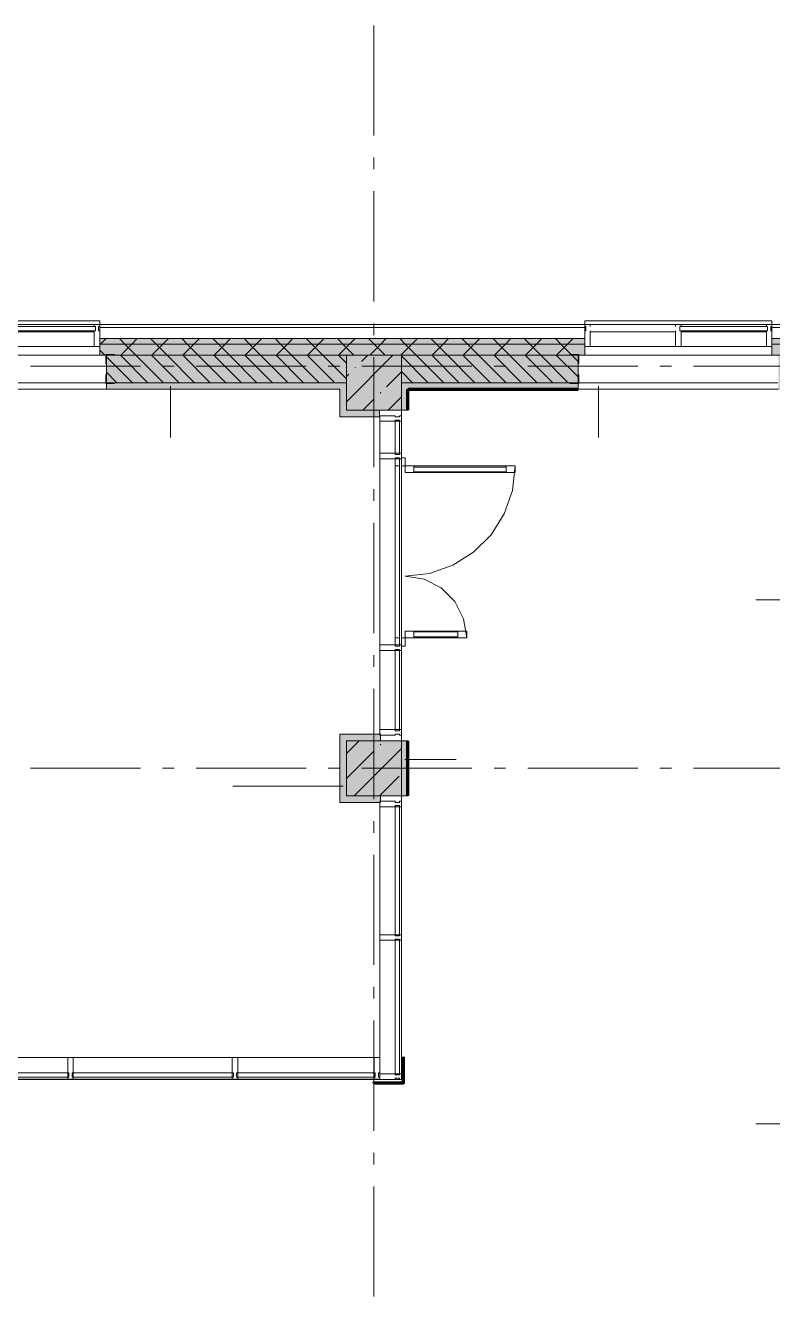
# Model space of a CAD drawing. Header units: millimetres. Extents: x -537608 to 253996, y -217170 to 186033.
# Drawn here: x -307842 to -301054, y 132524 to 144065 of the extents above; entities that cross this region are included whole.
import ezdxf

# ---------------------------------------------------------------- set-up
doc = ezdxf.new("R2010")
doc.units = ezdxf.units.MM
doc.layers.add('16) Лак 1.6м', color=160, linetype='Continuous', lineweight=90)
doc.layers.add('PDF _Геометрия', color=7, linetype='Continuous')
doc.layers.add('PDF _Сплошная заливка', color=7, linetype='Continuous', true_color=0xffffff)

msp = doc.modelspace()

# ---------------------------------------------------------------- hatches: boundary and pattern name
at = {"layer": 'PDF _Сплошная заливка', "transparency": 33554559}
h = msp.add_hatch(color=256, dxfattribs=at)
h.paths.add_polyline_path([(-290876.1851, 141171.2584), (-290876.1851, 141221.257), (-298789.1763, 141221.257), (-298789.1763, 141171.2584), (-290976.1855, 141171.2584)], flags=0)
h.paths.add_polyline_path([(-303403.9461, 141171.2584), (-302761.1775, 141171.2584), (-302761.1775, 141221.257), (-307166.1806, 141221.257), (-307166.1806, 141171.2584), (-305073.682, 141171.2584)], flags=0)
h.paths.add_polyline_path([(-300899.3377, 141171.2584), (-299664.1797, 141171.2584), (-299664.1797, 141221.257), (-301061.1795, 141221.257), (-301061.1795, 141171.2584)], flags=0)
h.paths.add_polyline_path([(-310082.8987, 141171.2584), (-308866.1786, 141171.2584), (-308866.1786, 141221.257), (-317076.174, 141221.257), (-317076.174, 141171.2584), (-311752.6347, 141171.2584)], flags=0)
h = msp.add_hatch(color=256, dxfattribs=at)
h.paths.add_polyline_path([(-291715.7767, 141071.257), (-290976.1855, 141071.257), (-290976.1855, 141171.2584), (-298789.1763, 141171.2584), (-298789.1763, 141071.257), (-298394.7294, 141071.257)], flags=0)
h.paths.add_polyline_path([(-299664.1797, 141071.257), (-299664.1797, 141171.2584), (-301061.1795, 141171.2584), (-301061.1795, 141071.257), (-300064.4654, 141071.257)], flags=0)
h.paths.add_polyline_path([(-302986.5141, 141071.257), (-302761.1775, 141071.6429), (-302761.1775, 141171.2584), (-307166.1806, 141171.2584), (-307166.1806, 141071.257), (-303403.9461, 141071.257)], flags=0)
h.paths.add_polyline_path([(-308866.1786, 141071.257), (-308866.1786, 141171.2584), (-316976.1736, 141171.2584), (-316976.1736, 141071.257), (-309248.0263, 141071.257)], flags=0)
h = msp.add_hatch(color=256, dxfattribs=at)
h.paths.add_polyline_path([(-300899.3377, 140821.2576), (-300426.1788, 140821.2576), (-300426.1788, 141071.257), (-301001.181, 141071.257), (-301001.181, 140821.2576)], flags=0)
h.paths.add_polyline_path([(-304926.1789, 140821.2576), (-304926.1789, 141071.257), (-307106.1821, 141071.257), (-307106.1821, 140821.2576), (-305073.682, 140821.2576)], flags=0)
h.paths.add_polyline_path([(-304366.1785, 140821.2576), (-302821.1759, 140821.2576), (-302821.1759, 141071.257), (-304426.177, 141071.257), (-304426.177, 140821.2576)], flags=0)
msp.add_hatch(color=256, dxfattribs=at).paths.add_polyline_path([(-304926.1789, 140571.2577), (-304426.177, 140571.2577), (-304426.177, 141071.257), (-304926.1789, 141071.257), (-304926.1789, 140717.6694)])
at = {"layer": 'PDF _Сплошная заливка', "true_color": 0xff7d7d, "transparency": 33554559}
for points in [[(-304986.1774, 140761.2581), (-304926.1789, 140761.2581), (-304926.1789, 140821.2576), (-307106.1821, 140821.2576), (-307106.1821, 140761.2581), (-305073.682, 140761.2581)], [(-304426.177, 140571.2577), (-304366.1785, 140571.2577), (-304366.1785, 140821.2576), (-304426.177, 140821.2576), (-304426.177, 140717.6694)], [(-304616.1794, 137571.2583), (-304616.1794, 137631.2579), (-304986.1774, 137631.2579), (-304986.1774, 137571.2583), (-304926.1789, 137571.2583)]]:
    msp.add_hatch(color=11, dxfattribs=at).paths.add_polyline_path(points)
h = msp.add_hatch(color=11, dxfattribs=at)
h.paths.add_polyline_path([(-300486.1773, 140761.2581), (-300426.1788, 140761.2581), (-300426.1788, 140821.2576), (-301001.181, 140821.2576), (-301001.181, 140761.2581), (-300899.3377, 140761.2581)], flags=0)
h.paths.add_polyline_path([(-302986.5141, 140761.2581), (-302821.1759, 140761.2581), (-302821.1759, 140821.2576), (-304366.1785, 140821.2576), (-304366.1785, 140761.2581), (-303403.9461, 140761.2581)], flags=0)

# ---------------------------------------------------------------- linework, layer by layer
at = {"layer": '16) Лак 1.6м'}
for p, q in [((-304366.1785, 140571.2577), (-304366.1785, 140761.2581)), ((-304366.1785, 140761.2581), (-302821.1759, 140761.2581)), ((-304366.1785, 137071.2586), (-304366.1785, 137571.2583))]:
    msp.add_line(p, q, dxfattribs=at)
msp.add_lwpolyline([(-304676.1779, 134465.5244), (-304676.1779, 134465.5244), (-304408.2622, 134465.5244), (-304408.2622, 134702.0451)], dxfattribs=at)
at = {"layer": 'PDF _Геометрия', "color": 253, "lineweight": 9, "true_color": 0xaaaaaa}
for p, q in [((-304676.1779, 143065.0001), (-304676.1779, 144064.9997)), ((-304676.1779, 142759.1677), (-304676.1779, 142865.0004)), ((-304676.1779, 141559.1679), (-304676.1779, 142559.1669)), ((-308866.1786, 141382.4551), (-307166.1806, 141382.4551)), ((-307166.1806, 141382.4551), (-307166.1806, 141348.2576)), ((-302761.1775, 141348.2576), (-302761.1775, 141382.4551)), ((-302761.1775, 141382.4551), (-301061.1795, 141382.4551)), ((-301061.1795, 141382.4551), (-301061.1795, 141348.2576)), ((-307991.1752, 141284.4548), (-307216.1808, 141284.4548)), ((-307216.1808, 141282.4548), (-307991.1752, 141282.4548)), ((-304676.1779, 141253.3339), (-304676.1779, 141359.1677)), ((-302711.1772, 141284.4548), (-301936.1829, 141284.4548)), ((-301936.1829, 141282.4548), (-302711.1772, 141282.4548)), ((-301886.1827, 141284.4548), (-301111.1797, 141284.4548)), ((-301111.1797, 141282.4548), (-301886.1827, 141282.4548)), ((-304676.1779, 140053.3346), (-304676.1779, 141053.3347)), ((-306796.5099, 140971.2566), (-307796.5051, 140971.2566)), ((-306490.67, 140971.2566), (-306596.5091, 140971.2566)), ((-305290.6739, 140971.2566), (-306290.6692, 140971.2566)), ((-304984.8426, 140971.2566), (-305090.6731, 140971.2566)), ((-303784.8379, 140971.2566), (-304784.8418, 140971.2566)), ((-303479.0066, 140971.2566), (-303584.8371, 140971.2566)), ((-302279.0106, 140971.2566), (-303279.0058, 140971.2566)), ((-301973.1706, 140971.2566), (-302079.0098, 140971.2566)), ((-300773.1746, 140971.2566), (-301773.1699, 140971.2566)), ((-304676.1779, 139747.5011), (-304676.1779, 139853.3338)), ((-304676.1779, 138547.5003), (-304676.1779, 139547.5014)), ((-304676.1779, 138241.6687), (-304676.1779, 138347.5012)), ((-304676.1779, 137041.668), (-304676.1779, 138041.6679)), ((-307796.5051, 137321.2582), (-306796.5099, 137321.2582)), ((-306596.5091, 137321.2582), (-306490.67, 137321.2582)), ((-306290.6692, 137321.2582), (-305290.6739, 137321.2582)), ((-305090.6731, 137321.2582), (-304984.8426, 137321.2582)), ((-304784.8418, 137321.2582), (-303784.8379, 137321.2582)), ((-303584.8371, 137321.2582), (-303479.0066, 137321.2582)), ((-303279.0058, 137321.2582), (-302279.0106, 137321.2582)), ((-302079.0098, 137321.2582), (-301973.1706, 137321.2582)), ((-301773.1699, 137321.2582), (-300773.1746, 137321.2582)), ((-304676.1779, 136735.8349), (-304676.1779, 136841.6687)), ((-304676.1779, 135535.8355), (-304676.1779, 136535.8346)), ((-304676.1779, 135230.0023), (-304676.1779, 135335.8347)), ((-304676.1779, 134030.0015), (-304676.1779, 135030.0022)), ((-304676.1779, 133724.1689), (-304676.1779, 133830.0015)), ((-304676.1779, 132524.1689), (-304676.1779, 133524.1682))]:
    msp.add_line(p, q, dxfattribs=at)
at = {"layer": 'PDF _Геометрия', "lineweight": 9}
for p, q in [((-307991.1752, 141348.2576), (-307216.1808, 141348.2576)), ((-307991.1752, 141331.2573), (-307216.1808, 141331.2573)), ((-307991.1752, 141291.2571), (-307216.1808, 141291.2571)), ((-307166.1806, 141348.2576), (-307216.1808, 141348.2576)), ((-307216.1808, 141348.2576), (-307216.1808, 141331.2573)), ((-307216.1808, 141331.2573), (-307206.1825, 141331.2573)), ((-307206.1825, 141291.2571), (-307216.1808, 141291.2571)), ((-307216.1808, 141291.2571), (-307216.1808, 141151.258)), ((-307206.1825, 141331.2573), (-307206.1825, 141291.2571)), ((-307176.179, 141291.2571), (-307176.179, 141331.2573)), ((-307176.179, 141331.2573), (-307166.1806, 141331.2573)), ((-307166.1806, 141291.2571), (-307176.179, 141291.2571)), ((-302761.1775, 141348.2576), (-307166.1806, 141348.2576)), ((-307166.1806, 141348.2576), (-307166.1806, 141321.2574)), ((-307166.1806, 141331.2573), (-307166.1806, 141348.2576)), ((-307166.1806, 141321.2574), (-307166.1806, 141221.257)), ((-302761.1775, 141321.2574), (-307166.1806, 141321.2574)), ((-307166.1806, 141151.258), (-307166.1806, 141291.2571)), ((-302761.1775, 141321.2574), (-302761.1775, 141348.2576)), ((-302711.1772, 141348.2576), (-302761.1775, 141348.2576)), ((-302761.1775, 141348.2576), (-302761.1775, 141331.2573)), ((-302761.1775, 141331.2573), (-302751.1791, 141331.2573)), ((-302761.1775, 141221.257), (-302761.1775, 141321.2574)), ((-302751.1791, 141291.2571), (-302761.1775, 141291.2571)), ((-302761.1775, 141291.2571), (-302761.1775, 141151.258)), ((-302751.1791, 141331.2573), (-302751.1791, 141291.2571)), ((-302711.1772, 141331.2573), (-302711.1772, 141348.2576)), ((-302711.1772, 141348.2576), (-301936.1829, 141348.2576)), ((-302711.1772, 141151.258), (-302711.1772, 141291.2571)), ((-301886.1827, 141348.2576), (-301936.1829, 141348.2576)), ((-301936.1829, 141348.2576), (-301936.1829, 141331.2573)), ((-301936.1829, 141291.2571), (-301936.1829, 141151.258)), ((-301896.181, 141291.2571), (-301896.181, 141331.2573)), ((-301896.181, 141331.2573), (-301886.1827, 141331.2573)), ((-301886.1827, 141291.2571), (-301896.181, 141291.2571)), ((-301886.1827, 141348.2576), (-301111.1797, 141348.2576)), ((-301886.1827, 141331.2573), (-301886.1827, 141348.2576)), ((-301886.1827, 141331.2573), (-301111.1797, 141331.2573)), ((-301886.1827, 141291.2571), (-301111.1797, 141291.2571)), ((-301886.1827, 141151.258), (-301886.1827, 141291.2571)), ((-301061.1795, 141348.2576), (-301111.1797, 141348.2576)), ((-301111.1797, 141348.2576), (-301111.1797, 141331.2573)), ((-301111.1797, 141331.2573), (-301101.1814, 141331.2573)), ((-301101.1814, 141291.2571), (-301111.1797, 141291.2571)), ((-301111.1797, 141291.2571), (-301111.1797, 141151.258)), ((-301101.1814, 141331.2573), (-301101.1814, 141291.2571)), ((-301071.1778, 141291.2571), (-301071.1778, 141331.2573)), ((-301071.1778, 141331.2573), (-301061.1795, 141331.2573)), ((-301061.1795, 141291.2571), (-301071.1778, 141291.2571)), ((-299664.1797, 141348.2576), (-301061.1795, 141348.2576)), ((-301061.1795, 141348.2576), (-301061.1795, 141321.2574)), ((-301061.1795, 141331.2573), (-301061.1795, 141348.2576)), ((-301061.1795, 141321.2574), (-301061.1795, 141221.257)), ((-299664.1797, 141321.2574), (-301061.1795, 141321.2574)), ((-301061.1795, 141151.258), (-301061.1795, 141291.2571)), ((-307991.1752, 141151.258), (-307216.1808, 141151.258)), ((-307216.1808, 141151.258), (-307166.1806, 141151.258)), ((-307166.1806, 141221.257), (-307166.1806, 141171.2584)), ((-302761.1775, 141221.257), (-307166.1806, 141221.257)), ((-307166.1806, 141163.8808), (-307158.8003, 141171.2584)), ((-307166.1806, 141171.2584), (-307166.1806, 141071.257)), ((-302761.1775, 141171.2584), (-307166.1806, 141171.2584)), ((-307158.8003, 141171.2584), (-307108.8001, 141221.257)), ((-306937.2097, 141171.2584), (-306987.2099, 141221.257)), ((-306975.9629, 141071.257), (-306875.9625, 141171.2584)), ((-306837.2093, 141071.257), (-306937.2097, 141171.2584)), ((-306875.9625, 141171.2584), (-306825.9623, 141221.257)), ((-306654.3633, 141171.2584), (-306704.3635, 141221.257)), ((-306693.1164, 141071.257), (-306593.1161, 141171.2584)), ((-306554.3629, 141071.257), (-306654.3633, 141171.2584)), ((-306593.1161, 141171.2584), (-306543.1159, 141221.257)), ((-306371.5169, 141171.2584), (-306421.5171, 141221.257)), ((-306410.27, 141071.257), (-306310.2697, 141171.2584)), ((-306271.5165, 141071.257), (-306371.5169, 141171.2584)), ((-306310.2697, 141171.2584), (-306260.2694, 141221.257)), ((-306088.679, 141171.2584), (-306138.6793, 141221.257)), ((-306127.4322, 141071.257), (-306027.4318, 141171.2584)), ((-305988.6787, 141071.257), (-306088.679, 141171.2584)), ((-306027.4318, 141171.2584), (-305977.4316, 141221.257)), ((-305805.8326, 141171.2584), (-305855.8328, 141221.257)), ((-305844.5858, 141071.257), (-305744.5854, 141171.2584)), ((-305705.8323, 141071.257), (-305805.8326, 141171.2584)), ((-305744.5854, 141171.2584), (-305694.5852, 141221.257)), ((-305522.9948, 141171.2584), (-305572.995, 141221.257)), ((-305561.748, 141071.257), (-305461.7476, 141171.2584)), ((-305422.9944, 141071.257), (-305522.9948, 141171.2584)), ((-305461.7476, 141171.2584), (-305411.7474, 141221.257)), ((-305240.1484, 141171.2584), (-305290.1486, 141221.257)), ((-305278.9016, 141071.257), (-305178.9011, 141171.2584)), ((-305140.148, 141071.257), (-305240.1484, 141171.2584)), ((-305178.9011, 141171.2584), (-305128.901, 141221.257)), ((-304957.3106, 141171.2584), (-305007.3108, 141221.257)), ((-304996.0638, 141071.257), (-304896.0634, 141171.2584)), ((-304857.3102, 141071.257), (-304957.3106, 141171.2584)), ((-304896.0634, 141171.2584), (-304846.0632, 141221.257)), ((-304674.4642, 141171.2584), (-304724.4644, 141221.257)), ((-304713.2173, 141071.257), (-304613.217, 141171.2584)), ((-304574.4638, 141071.257), (-304674.4642, 141171.2584)), ((-304613.217, 141171.2584), (-304563.2168, 141221.257)), ((-304391.6264, 141171.2584), (-304441.618, 141221.257)), ((-304430.3709, 141071.257), (-304330.3792, 141171.2584)), ((-304291.626, 141071.257), (-304391.6264, 141171.2584)), ((-304330.3792, 141171.2584), (-304280.3789, 141221.257)), ((-304108.7799, 141171.2584), (-304158.7801, 141221.257)), ((-304147.5331, 141071.257), (-304047.5327, 141171.2584)), ((-304008.7796, 141071.257), (-304108.7799, 141171.2584)), ((-304047.5327, 141171.2584), (-303997.5325, 141221.257)), ((-303825.9335, 141171.2584), (-303875.9337, 141221.257)), ((-303864.6867, 141071.257), (-303764.6863, 141171.2584)), ((-303725.9331, 141071.257), (-303825.9335, 141171.2584)), ((-303764.6863, 141171.2584), (-303714.6861, 141221.257)), ((-303543.0957, 141171.2584), (-303593.0959, 141221.257)), ((-303581.8489, 141071.257), (-303481.8485, 141171.2584)), ((-303443.0953, 141071.257), (-303543.0957, 141171.2584)), ((-303481.8485, 141171.2584), (-303431.8483, 141221.257)), ((-303260.2493, 141171.2584), (-303310.2495, 141221.257)), ((-303299.0025, 141071.257), (-303199.0021, 141171.2584)), ((-303160.2489, 141071.257), (-303260.2493, 141171.2584)), ((-303199.0021, 141171.2584), (-303149.0019, 141221.257)), ((-302977.4115, 141171.2584), (-303027.4117, 141221.257)), ((-303016.1646, 141071.257), (-302916.1643, 141171.2584)), ((-302877.4111, 141071.257), (-302977.4115, 141171.2584)), ((-302916.1643, 141171.2584), (-302866.1641, 141221.257)), ((-302761.1775, 141171.2584), (-302761.1775, 141221.257)), ((-302761.1775, 141071.257), (-302761.1775, 141171.2584)), ((-302761.1775, 141151.258), (-302711.1772, 141151.258)), ((-302711.1772, 141151.258), (-301936.1829, 141151.258)), ((-301936.1829, 141151.258), (-301886.1827, 141151.258)), ((-301886.1827, 141151.258), (-301111.1797, 141151.258)), ((-301111.1797, 141151.258), (-301061.1795, 141151.258)), ((-301061.1795, 141221.257), (-301061.1795, 141171.2584)), ((-299664.1797, 141221.257), (-301061.1795, 141221.257)), ((-301061.1795, 141171.2584), (-301061.1795, 141071.257)), ((-299664.1797, 141171.2584), (-301061.1795, 141171.2584)), ((-307166.1806, 141071.257), (-308866.1786, 141071.257)), ((-308866.1786, 141071.257), (-307166.1806, 141071.257)), ((-307120.0471, 141071.257), (-307166.1806, 141117.3862)), ((-307166.1806, 141071.257), (-302761.1775, 141071.257)), ((-304926.1789, 141071.257), (-307106.1821, 141071.257)), ((-307106.1821, 141071.257), (-307106.1821, 140821.2576)), ((-306870.0462, 140821.2576), (-307106.1821, 141057.3877)), ((-306728.6315, 140821.2576), (-306978.6239, 141071.257)), ((-306587.2084, 140821.2576), (-306837.2093, 141071.257)), ((-306445.7851, 140821.2576), (-306695.7861, 141071.257)), ((-306304.3619, 140821.2576), (-306554.3629, 141071.257)), ((-306162.9387, 140821.2576), (-306412.9397, 141071.257)), ((-306021.5241, 140821.2576), (-306271.5165, 141071.257)), ((-305880.1009, 140821.2576), (-306130.1019, 141071.257)), ((-305738.6777, 140821.2576), (-305988.6787, 141071.257)), ((-305597.2545, 140821.2576), (-305847.2554, 141071.257)), ((-305455.8313, 140821.2576), (-305705.8323, 141071.257)), ((-305314.4167, 140821.2576), (-305564.4176, 141071.257)), ((-305172.9935, 140821.2576), (-305422.9944, 141071.257)), ((-305031.5703, 140821.2576), (-305281.5712, 141071.257)), ((-304926.1789, 140857.2868), (-305140.148, 141071.257)), ((-304926.1789, 140998.7073), (-304998.7248, 141071.257)), ((-304926.1789, 140648.3701), (-304503.2957, 141071.257)), ((-304926.1789, 140821.2576), (-304926.1789, 141071.257)), ((-304426.177, 141071.257), (-304926.1789, 141071.257)), ((-304926.1789, 141071.257), (-304926.1789, 140821.2576)), ((-304789.8453, 141012.8037), (-304731.3883, 141071.257)), ((-304426.177, 140821.2576), (-304426.177, 141071.257)), ((-304426.177, 141071.257), (-304426.177, 140821.2576)), ((-302821.1759, 141071.257), (-304426.177, 141071.257)), ((-304183.0396, 140821.2576), (-304426.177, 141064.3929)), ((-304041.625, 140821.2576), (-304291.626, 141071.257)), ((-303900.2018, 140821.2576), (-304150.2027, 141071.257)), ((-303758.7786, 140821.2576), (-304008.7796, 141071.257)), ((-303617.3554, 140821.2576), (-303867.3563, 141071.257)), ((-303475.9408, 140821.2576), (-303725.9331, 141071.257)), ((-303334.5176, 140821.2576), (-303584.5185, 141071.257)), ((-303193.0944, 140821.2576), (-303443.0953, 141071.257)), ((-303051.6711, 140821.2576), (-303301.6722, 141071.257)), ((-302910.248, 140821.2576), (-303160.2489, 141071.257)), ((-302821.1759, 140873.6061), (-303018.8343, 141071.257)), ((-302821.1759, 141015.0278), (-302877.4111, 141071.257)), ((-302821.1759, 140821.2576), (-302821.1759, 141071.257)), ((-301061.1795, 141071.257), (-302761.1775, 141071.257)), ((-302761.1775, 141071.257), (-301061.1795, 141071.257)), ((-301061.1795, 141071.257), (-299664.1797, 141071.257)), ((-307011.4694, 140821.2576), (-307106.1821, 140915.966)), ((-304846.8727, 140955.7785), (-304842.1276, 140960.5203)), ((-304561.7442, 140784.7048), (-304426.177, 140920.2719)), ((-304324.4628, 140821.2576), (-304426.177, 140922.9717)), ((-307112.1759, 140821.2576), (-308866.1786, 140821.2576)), ((-308866.1786, 140821.2576), (-307112.1759, 140821.2576)), ((-307106.1821, 140821.2576), (-304926.1789, 140821.2576)), ((-304926.1789, 140821.2576), (-307106.1821, 140821.2576)), ((-307106.1821, 140821.2576), (-307106.1821, 140761.2581)), ((-304926.1789, 140876.469), (-304903.8915, 140898.7537)), ((-304926.1789, 140821.2576), (-304926.1789, 140571.2577)), ((-304926.1789, 140761.2581), (-304926.1789, 140821.2576)), ((-304426.177, 140571.2577), (-304426.177, 140821.2576)), ((-304426.177, 140821.2576), (-304366.1785, 140821.2576)), ((-304366.1785, 140821.2576), (-304426.177, 140821.2576)), ((-304426.177, 140821.2576), (-304426.177, 140571.2577)), ((-304366.1785, 140821.2576), (-302821.1759, 140821.2576)), ((-302821.1759, 140821.2576), (-304366.1785, 140821.2576)), ((-302821.1759, 140761.2581), (-302821.1759, 140821.2576)), ((-301007.1835, 140821.2576), (-302815.1821, 140821.2576)), ((-302815.1821, 140821.2576), (-301007.1835, 140821.2576)), ((-307106.1821, 140761.2581), (-308866.1786, 140761.2581)), ((-307106.1821, 140761.2581), (-304986.1774, 140761.2581)), ((-306523.3345, 140791.2573), (-306523.3345, 140325.1074)), ((-304986.1774, 140761.2581), (-304986.1774, 140511.2576)), ((-304926.1789, 140571.2577), (-304926.1789, 140761.2581)), ((-304618.7716, 140727.6806), (-304614.0264, 140732.4214)), ((-304547.0954, 140571.2577), (-304426.177, 140692.173)), ((-301001.181, 140761.2581), (-302821.1759, 140761.2581)), ((-302636.4611, 140791.2573), (-302636.4611, 140325.1074)), ((-304926.1789, 140571.2577), (-304426.177, 140571.2577)), ((-304626.1778, 140571.2577), (-304926.1789, 140571.2577)), ((-304775.1965, 140571.2577), (-304675.799, 140670.6553)), ((-304626.1778, 140511.2576), (-304626.1778, 140571.2577)), ((-304426.177, 140571.2577), (-304366.1785, 140571.2577)), ((-304986.1774, 140511.2576), (-304926.1789, 140511.2576)), ((-304926.1789, 140511.2576), (-304626.1778, 140511.2576)), ((-304483.1785, 140521.2576), (-304623.1808, 140521.2576)), ((-304623.1808, 140521.2576), (-304623.1808, 140471.2574)), ((-304623.1808, 140471.2574), (-304623.1808, 140180.0085)), ((-304623.1808, 140471.2574), (-304483.1785, 140471.2574)), ((-304483.1785, 140511.2576), (-304483.1785, 140521.2576)), ((-304443.1766, 140511.2576), (-304483.1785, 140511.2576)), ((-304483.1785, 140471.2574), (-304483.1785, 140481.2579)), ((-304483.1785, 140481.2579), (-304443.1766, 140481.2579)), ((-304483.1785, 140180.0085), (-304483.1785, 140471.2574)), ((-304483.1785, 140471.2574), (-304443.1766, 140471.2574)), ((-304443.1766, 140521.2576), (-304443.1766, 140511.2576)), ((-304426.177, 140521.2576), (-304443.1766, 140521.2576)), ((-304443.1766, 140481.2579), (-304443.1766, 140471.2574)), ((-304443.1766, 140471.2574), (-304443.1766, 140180.0085)), ((-304443.1766, 140471.2574), (-304426.177, 140471.2574)), ((-304426.177, 140471.2574), (-304426.177, 140521.2576)), ((-304426.177, 140471.2574), (-304426.177, 140180.0085)), ((-304483.1785, 140180.0085), (-304623.1808, 140180.0085)), ((-304623.1808, 140180.0085), (-304623.1808, 140130.0072)), ((-304623.1808, 140130.0072), (-304623.1808, 138440.0079)), ((-304623.1808, 140130.0072), (-304483.1785, 140130.0072)), ((-304443.1766, 140180.0085), (-304483.1785, 140180.0085)), ((-304483.1785, 140170.0075), (-304483.1785, 140180.0085)), ((-304443.1766, 140170.0075), (-304483.1785, 140170.0075)), ((-304483.1785, 140130.0072), (-304483.1785, 140140.0066)), ((-304483.1785, 140140.0066), (-304443.1766, 140140.0066)), ((-304483.1785, 138440.0079), (-304483.1785, 140130.0072)), ((-304483.1785, 140130.0072), (-304443.1766, 140130.0072)), ((-304443.1766, 140180.0085), (-304443.1766, 140170.0075)), ((-304426.177, 140180.0085), (-304443.1766, 140180.0085)), ((-304443.1766, 140140.0066), (-304443.1766, 140130.0072)), ((-304443.1766, 140130.0072), (-304443.1766, 138440.0079)), ((-304443.1766, 140130.0072), (-304426.177, 140130.0072)), ((-304426.177, 140130.0072), (-304426.177, 140180.0085)), ((-304393.1765, 140140.0066), (-304426.177, 140140.0066)), ((-304426.177, 140140.0066), (-304393.1765, 140140.0066)), ((-304426.177, 140130.0072), (-304426.177, 138440.0079)), ((-304393.1765, 140065.008), (-304393.1765, 140140.0066)), ((-304393.1765, 140140.0066), (-304393.1765, 140065.008)), ((-304443.1766, 140065.008), (-304483.1785, 140065.008)), ((-304483.1785, 140065.008), (-304443.1766, 140065.008)), ((-304393.1765, 140065.008), (-304426.177, 140065.008)), ((-304426.177, 140065.008), (-304393.1765, 140065.008)), ((-303393.1813, 140065.008), (-304393.1765, 140065.008)), ((-304393.1765, 140005.0068), (-304393.1765, 140065.008)), ((-304393.1765, 140065.008), (-303393.1813, 140065.008)), ((-303393.1813, 140065.008), (-304393.1765, 140065.008)), ((-304393.1765, 140065.008), (-304393.1765, 140005.0068)), ((-303393.1813, 140005.0068), (-304393.1765, 140005.0068)), ((-304393.1765, 140005.0068), (-303393.1813, 140005.0068)), ((-304313.1813, 140065.008), (-304313.1813, 140005.0068)), ((-303473.1764, 140055.007), (-304313.1813, 140055.007)), ((-303473.1764, 140011.0076), (-304313.1813, 140011.0076)), ((-303473.1764, 140065.008), (-303473.1764, 140005.0068)), ((-303418.2502, 139842.4867), (-303393.1813, 140065.008)), ((-303393.1813, 140065.008), (-303393.1813, 140005.0068)), ((-303393.1813, 140005.0068), (-303393.1813, 140065.008)), ((-303492.2085, 139631.1243), (-303418.2502, 139842.4867)), ((-303611.3443, 139441.5175), (-303492.2085, 139631.1243)), ((-303769.6898, 139283.1769), (-303611.3443, 139441.5175)), ((-303959.2961, 139164.0389), (-303769.6898, 139283.1769)), ((-304393.1765, 139065.009), (-304170.6558, 139090.0795)), ((-304170.6558, 139090.0795), (-303959.2961, 139164.0389)), ((-304220.1307, 139037.5997), (-304393.1765, 139065.009)), ((-304064.0157, 138958.0572), (-304220.1307, 139037.5997)), ((-303940.1262, 138834.1682), (-304064.0157, 138958.0572)), ((-300206.1814, 138851.332), (-301206.1767, 138851.332)), ((-303860.5875, 138678.0575), (-303940.1262, 138834.1682)), ((-303833.1761, 138505.008), (-303860.5875, 138678.0575)), ((-304483.1785, 138505.008), (-304443.1766, 138505.008)), ((-304443.1766, 138505.008), (-304483.1785, 138505.008)), ((-304393.1765, 138505.008), (-304426.177, 138505.008)), ((-304426.177, 138505.008), (-304393.1765, 138505.008)), ((-304393.1765, 138565.0076), (-304393.1765, 138505.008)), ((-303833.1761, 138565.0076), (-304393.1765, 138565.0076)), ((-304393.1765, 138565.0076), (-304393.1765, 138505.008)), ((-303833.1761, 138565.0076), (-304393.1765, 138565.0076)), ((-304393.1765, 138505.008), (-303833.1761, 138505.008)), ((-304393.1765, 138505.008), (-303833.1761, 138505.008)), ((-304393.1765, 138505.008), (-304393.1765, 138430.0077)), ((-304393.1765, 138430.0077), (-304393.1765, 138505.008)), ((-304393.1765, 138505.008), (-303833.1761, 138505.008)), ((-304313.1813, 138505.008), (-304313.1813, 138565.0076)), ((-303913.1798, 138559.0084), (-304313.1813, 138559.0084)), ((-303913.1798, 138515.0077), (-304313.1813, 138515.0077)), ((-303913.1798, 138505.008), (-303913.1798, 138565.0076)), ((-303833.1761, 138505.008), (-303833.1761, 138565.0076)), ((-303833.1761, 138505.008), (-303833.1761, 138565.0076)), ((-304483.1785, 138440.0079), (-304623.1808, 138440.0079)), ((-304623.1808, 138440.0079), (-304623.1808, 138390.0077)), ((-304623.1808, 138390.0077), (-304483.1785, 138390.0077)), ((-304623.1808, 138390.0077), (-304623.1808, 137671.2587)), ((-304443.1766, 138440.0079), (-304483.1785, 138440.0079)), ((-304483.1785, 138430.0077), (-304483.1785, 138440.0079)), ((-304443.1766, 138430.0077), (-304483.1785, 138430.0077)), ((-304483.1785, 138390.0077), (-304483.1785, 138400.0073)), ((-304483.1785, 138400.0073), (-304443.1766, 138400.0073)), ((-304483.1785, 137671.2587), (-304483.1785, 138390.0077)), ((-304483.1785, 138390.0077), (-304443.1766, 138390.0077)), ((-304443.1766, 138440.0079), (-304443.1766, 138430.0077)), ((-304426.177, 138440.0079), (-304443.1766, 138440.0079)), ((-304443.1766, 138400.0073), (-304443.1766, 138390.0077)), ((-304443.1766, 138390.0077), (-304426.177, 138390.0077)), ((-304443.1766, 138390.0077), (-304443.1766, 137671.2587)), ((-304426.177, 138390.0077), (-304426.177, 138440.0079)), ((-304393.1765, 138430.0077), (-304426.177, 138430.0077)), ((-304426.177, 138430.0077), (-304393.1765, 138430.0077)), ((-304426.177, 138390.0077), (-304426.177, 137671.2587)), ((-304616.1794, 137631.2579), (-304986.1774, 137631.2579)), ((-304986.1774, 137631.2579), (-304986.1774, 137571.2583)), ((-304986.1774, 137571.2583), (-304986.1774, 137011.259)), ((-304926.1789, 137454.9924), (-304809.9108, 137571.2583)), ((-304426.177, 137571.2583), (-304926.1789, 137571.2583)), ((-304926.1789, 137571.2583), (-304926.1789, 137071.2586)), ((-304483.1785, 137671.2587), (-304623.1808, 137671.2587)), ((-304623.1808, 137671.2587), (-304623.1808, 137621.2585)), ((-304623.1808, 137621.2585), (-304483.1785, 137621.2585)), ((-304616.1794, 137571.2583), (-304616.1794, 137631.2579)), ((-304443.1766, 137671.2587), (-304483.1785, 137671.2587)), ((-304483.1785, 137661.2577), (-304483.1785, 137671.2587)), ((-304443.1766, 137661.2577), (-304483.1785, 137661.2577)), ((-304483.1785, 137621.2585), (-304483.1785, 137631.2579)), ((-304483.1785, 137631.2579), (-304443.1766, 137631.2579)), ((-304443.1766, 137671.2587), (-304443.1766, 137661.2577)), ((-304426.177, 137671.2587), (-304443.1766, 137671.2587)), ((-304443.1766, 137631.2579), (-304443.1766, 137621.2585)), ((-304443.1766, 137621.2585), (-304426.177, 137621.2585)), ((-304426.177, 137621.2585), (-304426.177, 137671.2587)), ((-304426.177, 137071.2586), (-304426.177, 137571.2583)), ((-304366.1785, 137571.2583), (-304426.177, 137571.2583)), ((-304926.1789, 137226.8931), (-304675.799, 137477.2771)), ((-304853.719, 137071.2586), (-304426.177, 137498.795)), ((-304618.7716, 137534.3018), (-304614.0264, 137539.0432)), ((-304396.182, 137399.1932), (-303930.0331, 137399.1932)), ((-304625.618, 137071.2586), (-304447.6979, 137249.1787)), ((-304956.1824, 137158.8305), (-305956.1777, 137158.8305)), ((-304986.1774, 137011.259), (-304926.1789, 137011.259)), ((-304926.1789, 137071.2586), (-304426.177, 137071.2586)), ((-304926.1789, 137011.259), (-304616.1794, 137011.259)), ((-304483.1785, 137021.2578), (-304623.1808, 137021.2578)), ((-304623.1808, 137021.2578), (-304623.1808, 136971.2576)), ((-304616.1794, 137011.259), (-304616.1794, 137071.2586)), ((-304483.1785, 137011.259), (-304483.1785, 137021.2578)), ((-304443.1766, 137011.259), (-304483.1785, 137011.259)), ((-304443.1766, 137021.2578), (-304443.1766, 137011.259)), ((-304426.177, 137021.2578), (-304443.1766, 137021.2578)), ((-304426.177, 137071.2586), (-304366.1785, 137071.2586)), ((-304426.177, 136971.2576), (-304426.177, 137021.2578)), ((-304623.1808, 136971.2576), (-304623.1808, 135808.7588)), ((-304623.1808, 136971.2576), (-304483.1785, 136971.2576)), ((-304483.1785, 136971.2576), (-304483.1785, 136981.2584)), ((-304483.1785, 136981.2584), (-304443.1766, 136981.2584)), ((-304483.1785, 135808.7588), (-304483.1785, 136971.2576)), ((-304483.1785, 136971.2576), (-304443.1766, 136971.2576)), ((-304443.1766, 136981.2584), (-304443.1766, 136971.2576)), ((-304443.1766, 136971.2576), (-304443.1766, 135808.7588)), ((-304443.1766, 136971.2576), (-304426.177, 136971.2576)), ((-304426.177, 136971.2576), (-304426.177, 135808.7588)), ((-304483.1785, 135808.7588), (-304623.1808, 135808.7588)), ((-304623.1808, 135808.7588), (-304623.1808, 135758.7586)), ((-304623.1808, 135758.7586), (-304623.1808, 134695.2591)), ((-304623.1808, 135758.7586), (-304483.1785, 135758.7586)), ((-304443.1766, 135808.7588), (-304483.1785, 135808.7588)), ((-304483.1785, 135798.7586), (-304483.1785, 135808.7588)), ((-304443.1766, 135798.7586), (-304483.1785, 135798.7586)), ((-304483.1785, 135758.7586), (-304483.1785, 135768.758)), ((-304483.1785, 135768.758), (-304443.1766, 135768.758)), ((-304483.1785, 134546.2582), (-304483.1785, 135758.7586)), ((-304483.1785, 135758.7586), (-304443.1766, 135758.7586)), ((-304443.1766, 135808.7588), (-304443.1766, 135798.7586)), ((-304426.177, 135808.7588), (-304443.1766, 135808.7588)), ((-304443.1766, 135768.758), (-304443.1766, 135758.7586)), ((-304443.1766, 135758.7586), (-304443.1766, 134546.2582)), ((-304443.1766, 135758.7586), (-304426.177, 135758.7586)), ((-304426.177, 135758.7586), (-304426.177, 135808.7588)), ((-304426.177, 135758.7586), (-304426.177, 134546.2582)), ((-307456.8466, 134695.2591), (-308826.1767, 134695.2591)), ((-307406.8464, 134695.2591), (-307456.8466, 134695.2591)), ((-307456.8466, 134695.2591), (-307456.8466, 134555.2587)), ((-305962.5159, 134695.2591), (-307406.8464, 134695.2591)), ((-307406.8464, 134555.2587), (-307406.8464, 134695.2591)), ((-305912.5158, 134695.2591), (-305962.5159, 134695.2591)), ((-305962.5159, 134695.2591), (-305962.5159, 134555.2587)), ((-304673.181, 134695.2591), (-305912.5158, 134695.2591)), ((-305912.5158, 134555.2587), (-305912.5158, 134695.2591)), ((-304623.1808, 134695.2591), (-304673.181, 134695.2591)), ((-304673.181, 134695.2591), (-304673.181, 134555.2587)), ((-304623.1808, 134555.2587), (-304623.1808, 134695.2591)), ((-308826.1767, 134555.2587), (-307456.8466, 134555.2587)), ((-307456.8466, 134515.2587), (-308826.1767, 134515.2587)), ((-307456.8466, 134498.2581), (-308826.1767, 134498.2581)), ((-307456.8466, 134555.2587), (-307446.8482, 134555.2587)), ((-307456.8466, 134555.2587), (-307456.8466, 134515.2587)), ((-307446.8482, 134515.2587), (-307456.8466, 134515.2587)), ((-307456.8466, 134515.2587), (-307456.8466, 134498.2581)), ((-307456.8466, 134498.2581), (-307406.8464, 134498.2581)), ((-307446.8482, 134555.2587), (-307446.8482, 134515.2587)), ((-307416.8447, 134515.2587), (-307416.8447, 134555.2587)), ((-307416.8447, 134555.2587), (-307406.8464, 134555.2587)), ((-307406.8464, 134515.2587), (-307416.8447, 134515.2587)), ((-307406.8464, 134515.2587), (-307406.8464, 134555.2587)), ((-307406.8464, 134555.2587), (-305962.5159, 134555.2587)), ((-305962.5159, 134515.2587), (-307406.8464, 134515.2587)), ((-307406.8464, 134498.2581), (-307406.8464, 134515.2587)), ((-305962.5159, 134498.2581), (-307406.8464, 134498.2581)), ((-305962.5159, 134555.2587), (-305962.5159, 134515.2587)), ((-305962.5159, 134555.2587), (-305952.5091, 134555.2587)), ((-305952.5091, 134515.2587), (-305962.5159, 134515.2587)), ((-305962.5159, 134515.2587), (-305962.5159, 134498.2581)), ((-305962.5159, 134498.2581), (-305912.5158, 134498.2581)), ((-305952.5091, 134555.2587), (-305952.5091, 134515.2587)), ((-305922.5141, 134515.2587), (-305922.5141, 134555.2587)), ((-305922.5141, 134555.2587), (-305912.5158, 134555.2587)), ((-305912.5158, 134515.2587), (-305922.5141, 134515.2587)), ((-305912.5158, 134515.2587), (-305912.5158, 134555.2587)), ((-305912.5158, 134555.2587), (-304673.181, 134555.2587)), ((-304673.181, 134515.2587), (-305912.5158, 134515.2587)), ((-305912.5158, 134498.2581), (-305912.5158, 134515.2587)), ((-304673.181, 134498.2581), (-305912.5158, 134498.2581)), ((-304673.181, 134555.2587), (-304663.1827, 134555.2587)), ((-304673.181, 134555.2587), (-304673.181, 134515.2587)), ((-304663.1827, 134515.2587), (-304673.181, 134515.2587)), ((-304673.181, 134515.2587), (-304673.181, 134498.2581)), ((-304673.181, 134498.2581), (-304623.1808, 134498.2581)), ((-304663.1827, 134555.2587), (-304663.1827, 134515.2587)), ((-304633.1791, 134515.2587), (-304633.1791, 134555.2587)), ((-304633.1791, 134555.2587), (-304623.1808, 134555.2587)), ((-304623.1808, 134515.2587), (-304633.1791, 134515.2587)), ((-304623.1808, 134555.2587), (-304623.1808, 134546.2582)), ((-304483.1785, 134546.2582), (-304623.1808, 134546.2582)), ((-304623.1808, 134546.2582), (-304623.1808, 134496.258)), ((-304623.1808, 134498.2581), (-304623.1808, 134515.2587)), ((-304623.1808, 134496.258), (-304483.1785, 134496.258)), ((-304443.1766, 134546.2582), (-304483.1785, 134546.2582)), ((-304483.1785, 134536.2587), (-304483.1785, 134546.2582)), ((-304443.1766, 134536.2587), (-304483.1785, 134536.2587)), ((-304483.1785, 134496.258), (-304483.1785, 134506.2582)), ((-304483.1785, 134506.2582), (-304443.1766, 134506.2582)), ((-304426.177, 134546.2582), (-304443.1766, 134546.2582)), ((-304443.1766, 134546.2582), (-304443.1766, 134536.2587)), ((-304443.1766, 134506.2582), (-304443.1766, 134496.258)), ((-304443.1766, 134496.258), (-304426.177, 134496.258)), ((-304426.177, 134496.258), (-304426.177, 134546.2582)), ((-300206.1814, 134091.7839), (-301206.1767, 134091.7839))]:
    msp.add_line(p, q, dxfattribs=at)
at = {"layer": 'PDF _Геометрия', "color": 253, "lineweight": 20, "true_color": 0xaaaaaa}
for p, q in [((-307031.1818, 141077.2578), (-307112.1759, 141077.2578)), ((-307112.1759, 141077.2578), (-307112.1759, 140996.2567)), ((-307106.1821, 140996.2567), (-307106.1821, 141071.257)), ((-307106.1821, 141071.257), (-307031.1818, 141071.257)), ((-307031.1818, 141071.257), (-307031.1818, 141077.2578)), ((-302815.1821, 141077.2578), (-302896.1763, 141077.2578)), ((-302896.1763, 141077.2578), (-302896.1763, 141071.257)), ((-302896.1763, 141071.257), (-302821.1759, 141071.257)), ((-302821.1759, 141071.257), (-302821.1759, 140996.2567)), ((-302815.1821, 140996.2567), (-302815.1821, 141077.2578)), ((-307112.1759, 140996.2567), (-307106.1821, 140996.2567)), ((-302821.1759, 140996.2567), (-302815.1821, 140996.2567)), ((-307106.1821, 140896.2579), (-307112.1759, 140896.2579)), ((-307112.1759, 140896.2579), (-307112.1759, 140815.2574)), ((-307112.1759, 140815.2574), (-307031.1818, 140815.2574)), ((-307106.1821, 140821.2576), (-307106.1821, 140896.2579)), ((-307031.1818, 140821.2576), (-307106.1821, 140821.2576)), ((-307031.1818, 140815.2574), (-307031.1818, 140821.2576)), ((-302821.1759, 140821.2576), (-302896.1763, 140821.2576)), ((-302896.1763, 140821.2576), (-302896.1763, 140815.2574)), ((-302896.1763, 140815.2574), (-302815.1821, 140815.2574)), ((-302821.1759, 140896.2579), (-302821.1759, 140821.2576)), ((-302815.1821, 140896.2579), (-302821.1759, 140896.2579)), ((-302815.1821, 140815.2574), (-302815.1821, 140896.2579))]:
    msp.add_line(p, q, dxfattribs=at)
at = {"layer": 'PDF _Геометрия', "color": 9, "lineweight": 9, "true_color": 0xc0c0c0}
for p, q in [((-304426.177, 140521.2576), (-304426.177, 140571.2577)), ((-304426.177, 140571.2577), (-304426.177, 140521.2576)), ((-304426.177, 137571.2583), (-304426.177, 137621.2585)), ((-304426.177, 137621.2585), (-304426.177, 137571.2583)), ((-304426.177, 137021.2578), (-304426.177, 137071.2586)), ((-304426.177, 137071.2586), (-304426.177, 137021.2578)), ((-308926.1771, 134496.258), (-304623.1808, 134496.258)), ((-304623.1808, 134496.258), (-308926.1771, 134496.258)), ((-304483.1785, 134496.258), (-304443.1766, 134496.258)), ((-304443.1766, 134496.258), (-304483.1785, 134496.258))]:
    msp.add_line(p, q, dxfattribs=at)
at = {"layer": 'PDF _Сплошная заливка', "color": 11, "lineweight": 35, "true_color": 0xff7d7d, "transparency": 33554559}
for points in [[(-304926.1789, 140511.2576), (-304926.1789, 140761.2581), (-304986.1774, 140511.2576), (-304986.1774, 140761.2581)], [(-304626.1778, 140511.2576), (-304626.1778, 140571.2577), (-304926.1789, 140511.2576), (-304926.1789, 140571.2577)], [(-304926.1789, 137011.259), (-304926.1789, 137571.2583), (-304986.1774, 137011.259), (-304986.1774, 137571.2583)], [(-304366.1785, 137071.2586), (-304366.1785, 137571.2583), (-304426.177, 137071.2586), (-304426.177, 137571.2583)], [(-304616.1794, 137011.259), (-304616.1794, 137071.2586), (-304926.1789, 137011.259), (-304926.1789, 137071.2586)]]:
    msp.add_solid(points, dxfattribs=at)
at = {"layer": 'PDF _Сплошная заливка', "lineweight": 35, "transparency": 33554559}
msp.add_solid([(-304926.1789, 137071.2586), (-304426.177, 137071.2586), (-304926.1789, 137571.2583), (-304426.177, 137571.2583)], dxfattribs=at)

doc.saveas('drawing.dxf')
